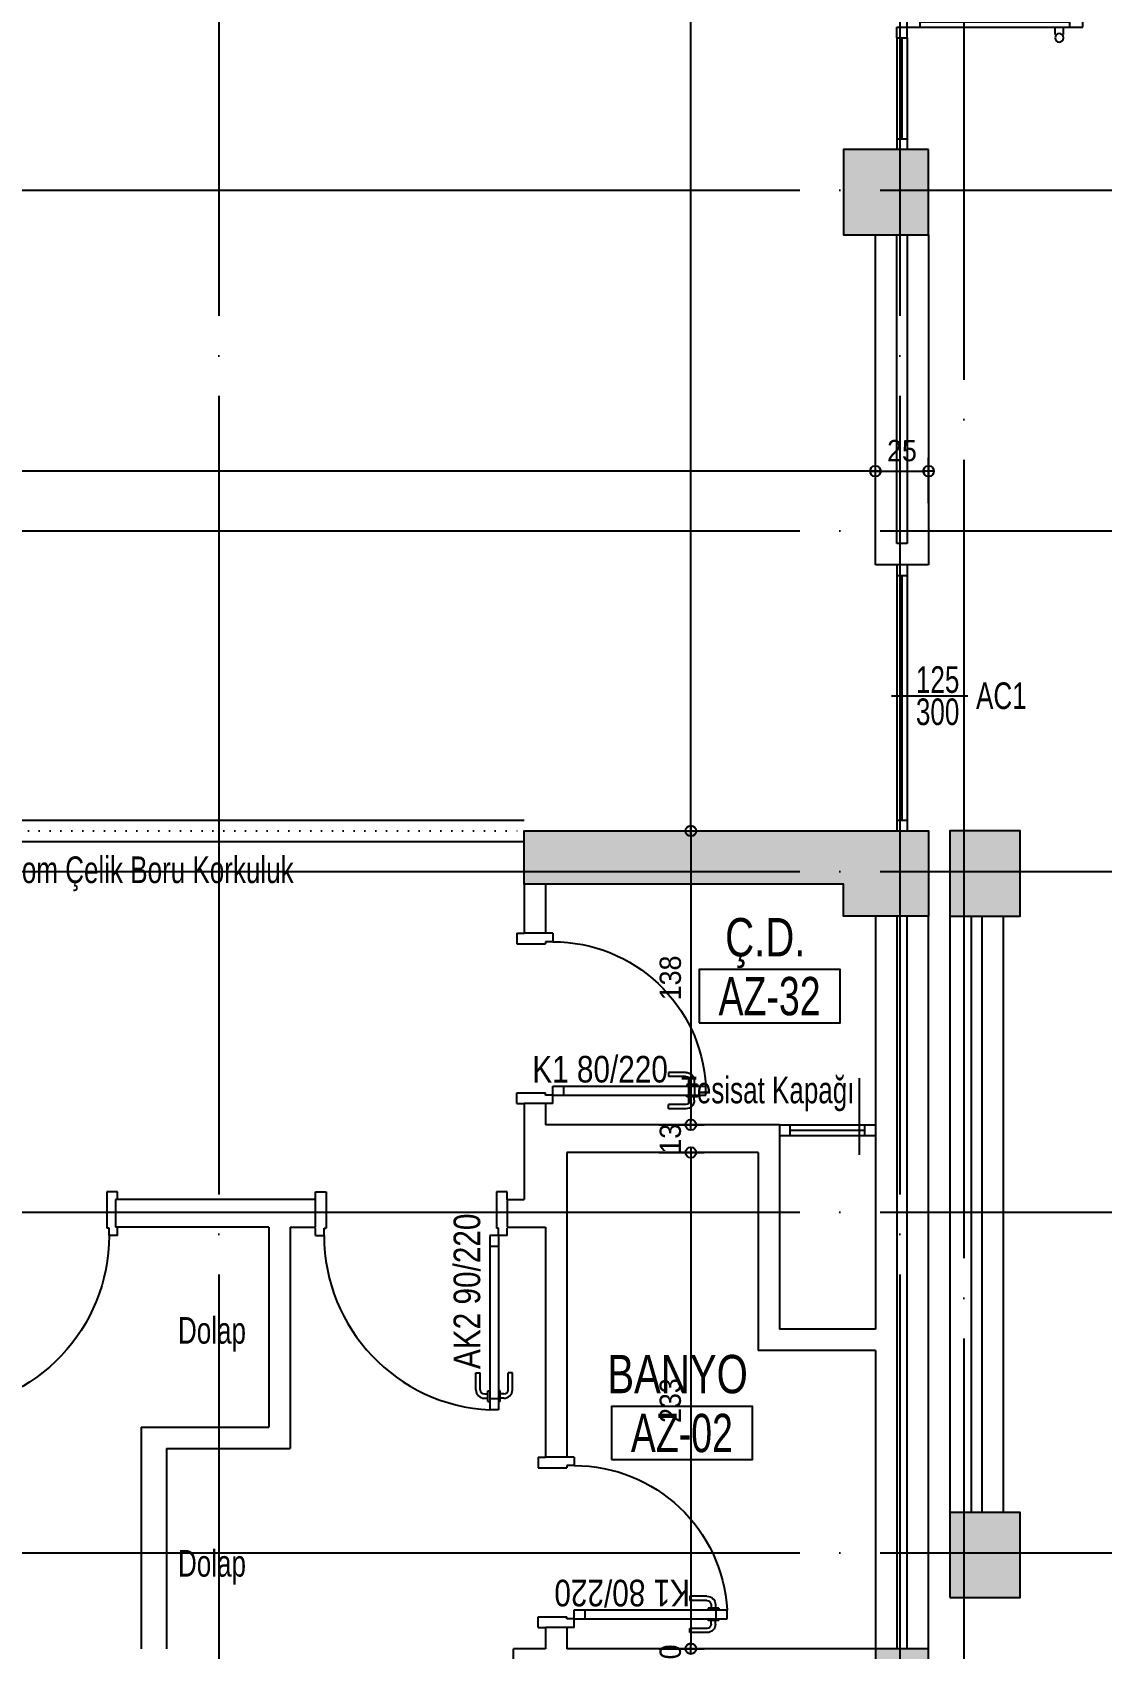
# Model space of a CAD drawing. Extents: x 460786 to 545292, y 30998 to 41694.
# Drawn here: x 467702 to 468204, y 38683 to 39442 of the extents above; entities that cross this region are included whole.
import ezdxf
from ezdxf.enums import TextEntityAlignment as Align

# ---------------------------------------------------------------- set-up
doc = ezdxf.new("R2010")
doc.units = 0
doc.header["$LTSCALE"] = 50
doc.header["$MEASUREMENT"] = 0
doc.header["$PDMODE"] = 35
doc.linetypes.add('DASHDOT', pattern=[5.5, 5, -0.25, 0, -0.25])
doc.linetypes.add('DASHED', pattern=[0.1, 0, -0.1])
doc.layers.get('0').update_dxf_attribs({"linetype": 'CONTINUOUS'})
doc.layers.get('Defpoints').update_dxf_attribs({"linetype": 'CONTINUOUS'})
for name, color, linetype in [('A-Aks Dikey', 12, 'DASHDOT'), ('A-Aks Yatay', 12, 'DASHDOT'), ('A-Betonarme', 6, 'CONTINUOUS'), ('A-Cam', 160, 'CONTINUOUS'), ('A-Dash', 9, 'DASHED'), ('A-Duvar', 7, 'CONTINUOUS'), ('A-Gör 2', 40, 'CONTINUOUS'), ('A-Kapı', 2, 'CONTINUOUS'), ('A-mahal adi', 1, 'CONTINUOUS'), ('A-mahal no', 4, 'CONTINUOUS'), ('A-Olcu  IC Yatay', 8, 'CONTINUOUS'), ('A-Olcu Ic Dikey', 8, 'CONTINUOUS'), ('A-Poz-Kapı', 4, 'CONTINUOUS'), ('A-Poz-Pen', 4, 'CONTINUOUS'), ('A-Tarama 1', 9, 'CONTINUOUS'), ('A-Yazı 2', 205, 'CONTINUOUS')]:
    doc.layers.add(name, color=color, linetype=linetype)
doc.styles.add('blkan', font='arial.ttf', dxfattribs={"width": 0.9, "height": 12.5})
doc.styles.get("Standard").update_dxf_attribs({"font": 'arial.ttf', "width": 0.9})
doc.dimstyles.new('EXIT', dxfattribs={"dimscale": 50, "dimtxt": 0.23, "dimasz": 0.03, "dimexe": 0.125, "dimexo": 0.5, "dimgap": 0.09, "dimtad": 1, "dimzin": 1, "dimdsep": 46, "dimtxsty": 'Standard', "dimblk": 'TICK', "dimcen": 0.2, "dimadec": 0, "dimazin": 0, "dimtfac": 1, "dimtix": 1, "dimtofl": 0, "dimtmove": 2, "dimatfit": 3, "dimldrblk": 'TICK', "dimfxl": 1, "dimtolj": 1, "dimtzin": 1, "dimarcsym": 0})

# ---------------------------------------------------------------- blocks, each defined once
blk = doc.blocks.new('kapı CK 180p')
at = {"ltscale": 20}
for p, q in [((10, 82.4), (15, 82.4)), ((10, 0), (10, 82.4)), ((10, 76.4), (15, 76.4)), ((12.5, 6), (12.5, 76.4)), ((15, 0), (15, 82.4)), ((175, 82.4), (170, 82.4)), ((170, 0), (170, 82.4)), ((175, 76.4), (170, 76.4)), ((172.5, 6), (172.5, 76.4)), ((175, 0), (175, 82.4)), ((5, 0), (10, 0)), ((5, -5), (5, 0)), ((10, 6), (15, 6)), ((10, 0), (15, 0)), ((10, -5), (10, 0)), ((175, 6), (170, 6)), ((175, 0), (170, 0)), ((5, -5), (10, -5)), ((175, -5), (175, 0)), ((180, 0), (175, 0)), ((180, -5), (175, -5)), ((180, -5), (180, 0))]:
    blk.add_line(p, q, dxfattribs=at)
for p, q in [((6.55, 73.4), (9.4, 73.4)), ((6.55, 69.4), (9.4, 69.4)), ((18.45, 73.4), (15.6, 73.4)), ((18.45, 69.4), (15.6, 69.4)), ((166.55, 73.4), (169.4, 73.4)), ((166.55, 69.4), (169.4, 69.4)), ((178.45, 73.4), (175.6, 73.4)), ((178.45, 69.4), (175.6, 69.4)), ((5, 0), (2.5, 0)), ((5, -5), (2.5, -5)), ((180, 0), (182.5, 0)), ((180, -5), (182.5, -5))]:
    blk.add_line(p, q)
for centre in [(5, 71.4), (20, 71.4), (165, 71.4), (180, 71.4)]:
    blk.add_circle(centre, 2)
for centre, start, end in [((14.33, 4.12), 356.98619, 89.506), ((170.67, 4.12), 90.494, 183.01381)]:
    blk.add_arc(centre, 78.28, start, end)
at = {"layer": 'A-Poz-Kapı', "width": 0.8}
blk.add_attdef('POZNO', (33.25, -3.69), '', height=12.5, rotation=90, dxfattribs=at)
blk = doc.blocks.new('kapı L 90p 13.5')
at = {"ltscale": 20}
for p, q in [((3.2, 76.39), (4, 76.39)), ((3.2, 76.39), (3.2, 71.39)), ((4, 80.39), (8.2, 80.39)), ((4, -1.5), (4, 80.39)), ((8.2, -1.5), (8.2, 80.39)), ((9, 76.39), (8.2, 76.39)), ((9, 76.39), (9, 71.39)), ((-2.45, 70.89), (-2.45, 62.89)), ((-0.45, 70.89), (-0.45, 62.89)), ((1.55, 74.89), (3.2, 74.89)), ((1.55, 72.89), (3.2, 72.89)), ((3.2, 71.39), (4, 71.39)), ((3.2, 71.39), (4, 71.39)), ((4, 75.19), (8.2, 75.19)), ((9, 71.39), (8.2, 71.39)), ((10.65, 74.89), (9, 74.89)), ((10.65, 72.89), (9, 72.89)), ((12.65, 70.89), (12.65, 62.89)), ((14.65, 70.89), (14.65, 62.89)), ((-2.45, 62.89), (-0.45, 62.89)), ((14.65, 62.89), (12.65, 62.89)), ((4, 3.71), (8.2, 3.71)), ((0, -1.5), (4, -1.5)), ((0, -1.5), (0, -5)), ((4, -1.5), (8.2, -1.5)), ((4, -1.5), (4, -5)), ((4, -5), (5, -5)), ((5, -22), (5, -5)), ((85, -22), (85, -5)), ((86, -5), (85, -5)), ((90, -1.5), (86, -1.5)), ((86, -1.5), (86, -5)), ((90, -1.5), (90, -5))]:
    blk.add_line(p, q, dxfattribs=at)
for p, q in [((0, -18.5), (0, -22)), ((0, -22), (5, -22)), ((90, -22), (85, -22)), ((90, -18.5), (90, -22))]:
    blk.add_line(p, q)
blk.add_arc((4, -1.5), 82, 0, 87.06405)
for centre, radius, start, end in [((1.55, 70.89), 4, 90, 180), ((1.55, 70.89), 2, 90, 180), ((10.65, 70.89), 4, 0, 90), ((10.65, 70.89), 2, 0, 90)]:
    blk.add_arc(centre, radius, start, end, dxfattribs=at)
at = {"layer": 'A-Poz-Kapı', "width": 0.8}
blk.add_attdef('POZNO', (25, -18.46), '', height=12.5, rotation=90, dxfattribs=at)
blk = doc.blocks.new('kapı L 80p 10')
at = {"ltscale": 20}
for p, q in [((1.55, 69.88), (3.2, 69.88)), ((3.2, 71.38), (4, 71.38)), ((3.2, 71.38), (3.2, 66.38)), ((4, 75.38), (8.2, 75.38)), ((4, 3.5), (4, 75.38)), ((4, 70.17), (8.2, 70.17)), ((8.2, 3.5), (8.2, 75.38)), ((9, 71.38), (8.2, 71.38)), ((9, 71.38), (9, 66.38)), ((10.65, 69.88), (9, 69.88)), ((-2.45, 65.88), (-2.45, 57.88)), ((-0.45, 65.88), (-0.45, 57.88)), ((1.55, 67.88), (3.2, 67.88)), ((3.2, 66.38), (4, 66.38)), ((3.2, 66.38), (4, 66.38)), ((9, 66.38), (8.2, 66.38)), ((10.65, 67.88), (9, 67.88)), ((12.65, 65.88), (12.65, 57.88)), ((14.65, 65.88), (14.65, 57.88)), ((-2.45, 57.88), (-0.45, 57.88)), ((14.65, 57.88), (12.65, 57.88)), ((4, 8.71), (8.2, 8.71)), ((0, 3.5), (4, 3.5)), ((0, 3.5), (0, 0)), ((4, 3.5), (8.2, 3.5)), ((4, 3.5), (4, 0)), ((80, 3.5), (76, 3.5)), ((76, 3.5), (76, 0)), ((80, 3.5), (80, 0)), ((4, 0), (5, 0)), ((5, -13.5), (5, 0)), ((75, -13.5), (75, 0)), ((76, 0), (75, 0)), ((0, -13.5), (0, -10)), ((0, -13.5), (5, -13.5)), ((80, -13.5), (75, -13.5)), ((80, -13.5), (80, -10))]:
    blk.add_line(p, q, dxfattribs=at)
for centre, radius, start, end in [((1.55, 65.88), 4, 90, 180), ((10.65, 65.88), 4, 0, 90), ((1.55, 65.88), 2, 90, 180), ((10.65, 65.88), 2, 0, 90)]:
    blk.add_arc(centre, radius, start, end, dxfattribs=at)
blk.add_arc((4, 3.5), 72, 360, 86.65585)
at = {"layer": 'A-Poz-Kapı', "width": 0.8}
blk.add_attdef('POZNO', (30.17, -9.96), '', height=12.5, rotation=90, dxfattribs=at)
blk = doc.blocks.new('poz-pk1')
blk.add_line((24.33, 28.66), (24.33, -5.74))
at = {"width": 0.7}
for p in [(17.04, 9.96), (31.55, 9.96)]:
    blk.add_attdef('YAZı', text='', height=12, rotation=90, dxfattribs=at).set_placement(p, align=Align.MIDDLE_CENTER)
blk.add_attdef('POZ', text='', height=12, dxfattribs=at).set_placement((24.33, -14.42), align=Align.MIDDLE_CENTER)
blk = doc.blocks.new('mahal adı')
at = {"layer": 'A-mahal no'}
blk.add_lwpolyline([(-75.6, -73.4), (89.9, -73.4), (89.9, -10.9), (-75.6, -10.9)], close=True, dxfattribs=at)
at = {"layer": 'A-mahal adi', "width": 0.75}
for p in [(2.1, 88.8), (2.1, 27)]:
    blk.add_attdef('MAHALADI', text='', height=45, dxfattribs=at).set_placement(p, align=Align.MIDDLE_CENTER)
at = {"layer": 'A-mahal no', "width": 0.7}
blk.add_attdef('MAHALNO', text='', height=45, dxfattribs=at).set_placement((7.1, -42.1), align=Align.MIDDLE_CENTER)
blk = doc.blocks.new('TICK', base_point=(53.7, 38.06))
blk.add_line((55.37, 38.06), (52.04, 38.06))
blk.add_circle((53.7, 38.06), 1.67)
blk = doc.blocks.new('*D704')
at = {"layer": 'A-Olcu Ic Dikey', "color": 0, "lineweight": -2, "transparency": 16777216}
for p, q in [((467996.49265, 38682.50245), (468017.74265, 38682.50245)), ((468011.49265, 38684.00245), (468011.49265, 38685.50245)), ((467996.49265, 38672.50245), (468017.74265, 38672.50245)), ((468011.49265, 38671.00245), (468011.49265, 38669.50245))]:
    blk.add_line(p, q, dxfattribs=at)
at = {"layer": 'Defpoints', "color": 0, "transparency": 16777216}
for p in [(467971.49265, 38682.50245), (468011.49265, 38682.50245), (467971.49265, 38672.50245)]:
    blk.add_point(p, dxfattribs=at)
at = {"layer": 'A-Olcu Ic Dikey', "color": 0, "lineweight": -2, "transparency": 16777216, "xscale": 1.5, "yscale": 1.5, "zscale": 1.5}
for p, rotation in [((468011.49265, 38682.50245), 270), ((468011.49265, 38672.50245), 90)]:
    blk.add_blockref('TICK', p, dxfattribs=dict(at, rotation=rotation))
at = {"layer": 'A-Olcu Ic Dikey', "color": 0, "transparency": 16777216, "insert": (468001.88692, 38677.50245), "char_height": 10, "attachment_point": 5, "rotation": 90}
blk.add_mtext('\\A1;10', dxfattribs=at)
blk = doc.blocks.new('*D705')
at = {"layer": 'A-Olcu Ic Dikey', "color": 0, "lineweight": -2, "transparency": 16777216}
for p, q in [((467996.49, 38915.5), (468017.74, 38915.5)), ((468011.49, 38914), (468011.49, 38684)), ((467996.49, 38682.5), (468017.74, 38682.5))]:
    blk.add_line(p, q, dxfattribs=at)
at = {"layer": 'Defpoints', "color": 0, "transparency": 16777216}
for p in [(467971.49, 38915.5), (467971.49, 38682.5), (468011.49, 38682.5)]:
    blk.add_point(p, dxfattribs=at)
at = {"layer": 'A-Olcu Ic Dikey', "color": 0, "lineweight": -2, "transparency": 16777216, "xscale": 1.5, "yscale": 1.5, "zscale": 1.5}
for p, rotation in [((468011.49, 38915.5), 90), ((468011.49, 38682.5), 270)]:
    blk.add_blockref('TICK', p, dxfattribs=dict(at, rotation=rotation))
at = {"layer": 'A-Olcu Ic Dikey', "color": 0, "transparency": 16777216, "insert": (468001.88, 38799), "char_height": 10, "attachment_point": 5, "rotation": 90}
blk.add_mtext('\\A1;233', dxfattribs=at)
blk = doc.blocks.new('*D706')
at = {"layer": 'A-Olcu Ic Dikey', "color": 0, "lineweight": -2, "transparency": 16777216}
for p, q in [((467996.49, 38928.5), (468017.74, 38928.5)), ((468011.49, 38930), (468011.49, 38931.5)), ((467996.49, 38915.5), (468017.74, 38915.5)), ((468011.49, 38914), (468011.49, 38912.5))]:
    blk.add_line(p, q, dxfattribs=at)
at = {"layer": 'Defpoints', "color": 0, "transparency": 16777216}
for p in [(467971.49, 38928.5), (468011.49, 38928.5), (467971.49, 38915.5)]:
    blk.add_point(p, dxfattribs=at)
at = {"layer": 'A-Olcu Ic Dikey', "color": 0, "lineweight": -2, "transparency": 16777216, "xscale": 1.5, "yscale": 1.5, "zscale": 1.5}
for p, rotation in [((468011.49, 38928.5), 270), ((468011.49, 38915.5), 90)]:
    blk.add_blockref('TICK', p, dxfattribs=dict(at, rotation=rotation))
at = {"layer": 'A-Olcu Ic Dikey', "color": 0, "transparency": 16777216, "insert": (468001.88, 38922), "char_height": 10, "attachment_point": 5, "rotation": 90}
blk.add_mtext('\\A1;13', dxfattribs=at)
blk = doc.blocks.new('*D707')
at = {"layer": 'A-Olcu Ic Dikey', "color": 0, "lineweight": -2, "transparency": 16777216}
for p, q in [((467996.49, 39066.5), (468017.74, 39066.5)), ((468011.49, 39065), (468011.49, 38930)), ((467996.49, 38928.5), (468017.74, 38928.5))]:
    blk.add_line(p, q, dxfattribs=at)
at = {"layer": 'Defpoints', "color": 0, "transparency": 16777216}
for p in [(467971.49, 39066.5), (467971.49, 38928.5), (468011.49, 38928.5)]:
    blk.add_point(p, dxfattribs=at)
at = {"layer": 'A-Olcu Ic Dikey', "color": 0, "lineweight": -2, "transparency": 16777216, "xscale": 1.5, "yscale": 1.5, "zscale": 1.5}
for p, rotation in [((468011.49, 39066.5), 90), ((468011.49, 38928.5), 270)]:
    blk.add_blockref('TICK', p, dxfattribs=dict(at, rotation=rotation))
at = {"layer": 'A-Olcu Ic Dikey', "color": 0, "transparency": 16777216, "insert": (468001.88, 38997.5), "char_height": 10, "attachment_point": 5, "rotation": 90}
blk.add_mtext('\\A1;138', dxfattribs=at)
blk = doc.blocks.new('*D708')
at = {"layer": 'A-Olcu Ic Dikey', "color": 0, "lineweight": -2, "transparency": 16777216}
for p, q in [((467996.49265, 39986.50245), (468017.74265, 39986.50245)), ((468011.49265, 39068.00245), (468011.49265, 39985.00245)), ((467996.49265, 39066.50245), (468017.74265, 39066.50245))]:
    blk.add_line(p, q, dxfattribs=at)
at = {"layer": 'Defpoints', "color": 0, "transparency": 16777216}
for p in [(467971.49265, 39986.50245), (468011.49265, 39986.50245), (467971.49265, 39066.50245)]:
    blk.add_point(p, dxfattribs=at)
at = {"layer": 'A-Olcu Ic Dikey', "color": 0, "lineweight": -2, "transparency": 16777216, "xscale": 1.5, "yscale": 1.5, "zscale": 1.5}
for p, rotation in [((468011.49265, 39986.50245), 90), ((468011.49265, 39066.50245), 270)]:
    blk.add_blockref('TICK', p, dxfattribs=dict(at, rotation=rotation))
at = {"layer": 'A-Olcu Ic Dikey', "color": 0, "transparency": 16777216, "insert": (468001.88692, 39526.50245), "char_height": 10, "attachment_point": 5, "rotation": 90}
blk.add_mtext('\\A1;920', dxfattribs=at)
blk = doc.blocks.new('*D724')
at = {"layer": 'A-Olcu  IC Yatay', "color": 0, "lineweight": -2, "transparency": 16777216}
for p, q in [((467163.17, 39220.45), (467163.17, 39241.7)), ((468096.67, 39235.45), (467164.67, 39235.45)), ((468098.17, 39220.45), (468098.17, 39241.7))]:
    blk.add_line(p, q, dxfattribs=at)
at = {"layer": 'Defpoints', "color": 0, "transparency": 16777216}
for p in [(467163.17, 39235.45), (467163.17, 39195.45), (468098.17, 39195.45)]:
    blk.add_point(p, dxfattribs=at)
at = {"layer": 'A-Olcu  IC Yatay', "color": 0, "lineweight": -2, "transparency": 16777216, "xscale": 1.5, "yscale": 1.5, "zscale": 1.5}
for p, rotation in [((467163.17, 39235.45), 180.0000000000335), ((468098.17, 39235.45), 3.341327214911871e-11)]:
    blk.add_blockref('TICK', p, dxfattribs=dict(at, rotation=rotation))
at = {"layer": 'A-Olcu  IC Yatay', "color": 0, "transparency": 16777216, "insert": (467630.67, 39245.06), "char_height": 10, "attachment_point": 5}
blk.add_mtext('\\A1;935', dxfattribs=at)
blk = doc.blocks.new('*D725')
at = {"layer": 'A-Olcu  IC Yatay', "color": 0, "lineweight": -2, "transparency": 16777216}
for p, q in [((468098.1686, 39220.4521), (468098.1686, 39241.7021)), ((468099.6686, 39235.4521), (468121.6686, 39235.4521)), ((468123.1686, 39220.4521), (468123.1686, 39241.7021))]:
    blk.add_line(p, q, dxfattribs=at)
at = {"layer": 'Defpoints', "color": 0, "transparency": 16777216}
for p in [(468123.1686, 39235.4521), (468098.1686, 39195.4521), (468123.1686, 39195.4521)]:
    blk.add_point(p, dxfattribs=at)
at = {"layer": 'A-Olcu  IC Yatay', "color": 0, "lineweight": -2, "transparency": 16777216, "xscale": 1.5, "yscale": 1.5, "zscale": 1.5, "rotation": 180}
blk.add_blockref('TICK', (468098.1686, 39235.4521), dxfattribs=at)
at = {"layer": 'A-Olcu  IC Yatay', "color": 0, "lineweight": -2, "transparency": 16777216, "xscale": 1.5, "yscale": 1.5, "zscale": 1.5}
blk.add_blockref('TICK', (468123.1686, 39235.4521), dxfattribs=at)
at = {"layer": 'A-Olcu  IC Yatay', "color": 0, "transparency": 16777216, "insert": (468110.6686, 39245.05783), "char_height": 10, "attachment_point": 5}
blk.add_mtext('\\A1;25', dxfattribs=at)

msp = doc.modelspace()

# ---------------------------------------------------------------- hatches: boundary and pattern name
at = {"layer": 'A-Tarama 1'}
h = msp.add_hatch(dxfattribs=at)
h.set_pattern_fill('ANSI33', color=256, scale=30, angle=180, style=0)
h.set_pattern_definition([(225, (696.577, 0), (5.30330086, -5.30330086), []), (225, (691.274, 6e-16), (5.30330086, -5.30330086), [3.75, -1.875])])
h.paths.add_polyline_path([(465995.17, 40179.5), (465920.17, 40179.5), (465920.17, 40154.5), (465995.17, 40154.5)])
h.paths.add_polyline_path([(465945.17, 40474.5), (466070.17, 40474.5), (466070.17, 40499.5), (465920.17, 40499.5), (465920.17, 40392.5), (465945.17, 40392.5)])
h.paths.add_polyline_path([(466430.17, 40499.5), (466333.17, 40499.5), (466333.17, 40474.5), (466430.17, 40474.5)])
h.paths.add_polyline_path([(466685.17, 40499.5), (466660.17, 40499.5), (466660.17, 40371.5), (466685.17, 40371.5)])
h.paths.add_polyline_path([(466430.17, 39860), (466333.17, 39860), (466333.17, 39835), (466430.17, 39835)])
h.paths.add_polyline_path([(466070.17, 39860), (465970.17, 39860), (465970.17, 39835), (466070.17, 39835)])
h.paths.add_polyline_path([(466070.17, 39220), (465970.17, 39220), (465970.17, 39195), (466070.17, 39195)])
h.paths.add_polyline_path([(466430.17, 39220), (466333.17, 39220), (466333.17, 39195), (466430.17, 39195)])
h.paths.add_polyline_path([(465995.17, 38899.5), (465920.17, 38899.5), (465920.17, 38874.5), (465945.17, 38874.5), (465995.17, 38874.5)])
h.paths.add_polyline_path([(466070.17, 38579.5), (465945.17, 38579.5), (465945.17, 38654.5), (465920.17, 38654.5), (465920.17, 38554.5), (466070.17, 38554.5)])
h.paths.add_polyline_path([(466523.17, 38579.5), (466333.17, 38579.5), (466333.17, 38554.5), (466523.17, 38554.5)])
h.paths.add_polyline_path([(466843.17, 38099.5), (466498.17, 38099.5), (466498.17, 38074.5), (466843.17, 38074.5)])
h.paths.add_polyline_path([(466523.17, 38322.5), (466498.17, 38322.5), (466498.17, 38222.5), (466523.17, 38222.5)])
h.paths.add_polyline_path([(466925.17, 38247.5), (466843.17, 38247.5), (466843.17, 38322.5), (466818.17, 38322.5), (466818.17, 38222.5), (466925.17, 38222.5)])
h.paths.add_polyline_path([(466843.17, 38682.5), (466818.17, 38682.5), (466818.17, 38554.5), (466843.17, 38554.5)])
h.paths.add_polyline_path([(467170.17, 38114.5), (467130.17, 38114.5), (467130.17, 38074.5), (467170.17, 38074.5)])
h.paths.add_polyline_path([(467490.17, 38114.5), (467450.17, 38114.5), (467450.17, 38074.5), (467490.17, 38074.5)])
h.paths.add_polyline_path([(467482.17, 38322.5), (467457.17, 38322.5), (467457.17, 38222.5), (467482.17, 38222.5)])
h.paths.add_polyline_path([(467482.17, 38682.5), (467457.17, 38682.5), (467457.17, 38554.5), (467482.17, 38554.5)])
h.paths.add_polyline_path([(468123.17, 38682.5), (468098.17, 38682.5), (468098.17, 38554.5), (468123.17, 38554.5)])
h.paths.add_polyline_path([(468123.17, 38322.5), (468098.17, 38322.5), (468098.17, 38222.5), (468123.17, 38222.5)])
h.paths.add_polyline_path([(468123.17, 38114.5), (468090.17, 38114.5), (468090.17, 38074.5), (468123.17, 38074.5)])
h.paths.add_polyline_path([(467810.17, 38114.5), (467770.17, 38114.5), (467770.17, 38074.5), (467810.17, 38074.5)])
h.paths.add_polyline_path([(468166.17, 38746.5), (468133.17, 38746.5), (468133.17, 38706.5), (468166.17, 38706.5)])
h.paths.add_polyline_path([(468166.17, 39066.5), (468133.17, 39066.5), (468133.17, 39026.5), (468166.17, 39026.5)])
h.paths.add_polyline_path([(468123.17, 39066.5), (468098.17, 39066.5), (467933.17, 39066.5), (467933.17, 39041.5), (468083.17, 39041.5), (468083.17, 39026.5), (468123.17, 39026.5)])
h.paths.add_polyline_path([(467163.17, 39066.5), (466818.17, 39066.5), (466818.17, 39041.5), (467163.17, 39041.5)])
h.paths.add_polyline_path([(467491.17, 39081.5), (467451.17, 39081.5), (467451.17, 39041.5), (467491.17, 39041.5)])
h.paths.add_polyline_path([(467491.17, 39406.5), (467451.17, 39406.5), (467451.17, 39366.5), (467491.17, 39366.5)])
h.paths.add_polyline_path([(467178.17, 39406.5), (467138.17, 39406.5), (467138.17, 39366.5), (467178.17, 39366.5)])
h.paths.add_polyline_path([(466843.17, 39406.5), (466803.17, 39406.5), (466803.17, 39366.5), (466843.17, 39366.5)])
h.paths.add_polyline_path([(466843.17, 39686.5), (466803.17, 39686.5), (466803.17, 39646.5), (466843.17, 39646.5)])
h.paths.add_polyline_path([(466843.17, 39862.5), (466843.17, 40011.5), (466818.17, 40011.5), (466818.17, 39832.5), (466843.17, 39832.5)])
h.paths.add_polyline_path([(467163.17, 40011.5), (467138.17, 40011.5), (467138.17, 39832.5), (467163.17, 39832.5)])
h.paths.add_polyline_path([(467178.17, 39686.5), (467138.17, 39686.5), (467138.17, 39646.5), (467178.17, 39646.5)])
h.paths.add_polyline_path([(467491.17, 39686.5), (467451.17, 39686.5), (467451.17, 39646.5), (467491.17, 39646.5)])
h.paths.add_polyline_path([(467491.17, 40011.5), (467451.17, 40011.5), (467451.17, 39971.5), (467491.17, 39971.5)])
h.paths.add_polyline_path([(468123.17, 40026.5), (468083.17, 40026.5), (468083.17, 40011.5), (467933.17, 40011.5), (467933.17, 39986.5), (468123.17, 39986.5)])
h.paths.add_polyline_path([(468123.17, 39706.5), (468083.17, 39706.5), (468083.17, 39666.5), (468123.17, 39666.5)])
h.paths.add_polyline_path([(468166.17, 39706.5), (468133.17, 39706.5), (468133.17, 39666.5), (468166.17, 39666.5)])
h.paths.add_polyline_path([(468166.17, 40026.5), (468133.17, 40026.5), (468133.17, 39986.5), (468166.17, 39986.5)])
h.paths.add_polyline_path([(468123.17, 39386.5), (468083.17, 39386.5), (468083.17, 39346.5), (468123.17, 39346.5)])
h.paths.add_polyline_path([(468123.17, 40507.5), (468098.17, 40507.5), (468098.17, 40371.5), (468123.17, 40371.5)])
h.paths.add_polyline_path([(468123.17, 40831.5), (468015.17, 40831.5), (468015.17, 40806.5), (468098.17, 40806.5), (468098.17, 40727.5), (468123.17, 40727.5)])
h.paths.add_polyline_path([(468123.17, 40978.5), (468091.17, 40978.5), (468091.17, 40938.5), (468123.17, 40938.5)])
h.paths.add_polyline_path([(468165.17, 40978.5), (468133.17, 40978.5), (468133.17, 40938.5), (468165.17, 40938.5)])
h.paths.add_polyline_path([(467811.17, 40978.5), (467771.17, 40978.5), (467771.17, 40938.5), (467811.17, 40938.5)])
h.paths.add_polyline_path([(467491.17, 40978.5), (467451.17, 40978.5), (467451.17, 40938.5), (467491.17, 40938.5)])
h.paths.add_polyline_path([(467483.17, 40831.5), (467458.17, 40831.5), (467458.17, 40727.5), (467483.17, 40727.5)])
h.paths.add_polyline_path([(467483.17, 40495.5), (467458.17, 40495.5), (467458.17, 40384.5), (467458.17, 40371.5), (467483.17, 40371.5)])
h.paths.add_polyline_path([(466843.17, 40507.5), (466818.17, 40507.5), (466818.17, 40371.5), (466843.17, 40371.5)])
h.paths.add_polyline_path([(466926.17, 40831.5), (466818.17, 40831.5), (466818.17, 40727.5), (466843.17, 40727.5), (466843.17, 40806.5), (466926.17, 40806.5)])
h.paths.add_polyline_path([(466851.17, 40978.5), (466818.17, 40978.5), (466818.17, 40938.5), (466851.17, 40938.5)])
h.paths.add_polyline_path([(467171.17, 40978.5), (467131.17, 40978.5), (467131.17, 40938.5), (467171.17, 40938.5)])

# ---------------------------------------------------------------- linework, layer by layer
at = {"layer": 'A-Aks Dikey', "ltscale": 1.5}
for p, q in [((467789.67, 41333.83), (467789.67, 37667.36)), ((468109.67, 41333.83), (468109.67, 37667.36)), ((468139.67, 41303.83), (468139.67, 37697.36))]:
    msp.add_line(p, q, dxfattribs=at)
at = {"layer": 'A-Aks Yatay', "ltscale": 1.5}
for p, q in [((465624.75, 39367.5), (468533.89, 39367.5)), ((465624.75, 39207.5), (468533.89, 39207.5)), ((465624.75, 39047.5), (468533.89, 39047.5)), ((465624.75, 38887.5), (468533.89, 38887.5)), ((465624.75, 38727.5), (468533.89, 38727.5))]:
    msp.add_line(p, q, dxfattribs=at)
at = {"layer": 'A-Betonarme'}
msp.add_line((467933.17, 39066.5), (468098.17, 39066.5), dxfattribs=at)
for points in [[(468123.17, 39386.5), (468083.17, 39386.5), (468083.17, 39346.5), (468123.17, 39346.5)], [(468133.17, 39026.5), (468166.17, 39026.5), (468166.17, 39066.5), (468133.17, 39066.5)], [(468133.17, 38706.5), (468166.17, 38706.5), (468166.17, 38746.5), (468133.17, 38746.5)], [(468123.17, 38682.5), (468098.17, 38682.5), (468098.17, 38554.5), (468123.17, 38554.5)]]:
    msp.add_lwpolyline(points, close=True, dxfattribs=at)
for points in [[(468098.17, 39066.5), (468123.17, 39066.5), (468123.17, 39026.5), (468083.17, 39026.5), (468083.17, 39041.5), (467933.17, 39041.5), (467933.17, 39066.5), (468098.17, 39066.5)], [(468098.17, 39026.5), (468083.17, 39026.5), (468083.17, 39041.5)]]:
    msp.add_lwpolyline(points, dxfattribs=at)
at = {"layer": 'A-Cam'}
for p, q in [((468108.17, 39439), (468108.17, 39386.5)), ((468110.67, 39439), (468110.67, 39391.5)), ((468113.17, 39439), (468113.17, 39386.5)), ((468108.17, 39391.5), (468113.17, 39391.5)), ((468108.17, 39191.5), (468108.17, 39066.5)), ((468113.17, 39191.5), (468113.17, 39066.5)), ((468108.17, 39186.5), (468113.17, 39186.5)), ((468110.67, 39186.5), (468110.67, 39071.5)), ((468108.17, 39071.5), (468113.17, 39071.5)), ((468053.17, 38928.5), (468098.17, 38928.5)), ((468058.17, 38923.5), (468058.17, 38928.5)), ((468058.17, 38926), (468093.17, 38926)), ((468093.17, 38923.5), (468093.17, 38928.5)), ((468053.17, 38923.5), (468098.17, 38923.5))]:
    msp.add_line(p, q, dxfattribs=at)
at = {"layer": 'A-Dash'}
msp.add_line((467491.17, 39066.5), (467933.17, 39066.5), dxfattribs=at)
at = {"layer": 'A-Duvar'}
for p, q in [((468098.17, 39191.5), (468098.17, 39346.5)), ((468108.17, 39201.5), (468108.17, 39346.5)), ((468113.17, 39346.5), (468113.17, 39201.5)), ((468123.17, 39346.5), (468123.17, 39191.5)), ((468113.17, 39201.5), (468108.17, 39201.5)), ((468123.17, 39191.5), (468098.17, 39191.5)), ((467933.17, 39041.5), (467933.17, 39018.5)), ((467943.17, 39041.5), (467943.17, 39018.5)), ((468098.17, 39026.5), (468098.17, 38928.5)), ((468108.17, 39026.5), (468108.17, 38682.5)), ((468113.17, 38682.5), (468113.17, 39026.5)), ((468123.17, 38682.5), (468123.17, 39026.5)), ((468133.17, 39026.5), (468133.17, 38746.5)), ((468143.17, 39026.5), (468143.17, 38746.5)), ((468148.17, 39026.5), (468148.17, 38746.5)), ((468158.17, 39026.5), (468158.17, 38746.5)), ((467943.17, 39018.5), (467933.17, 39018.5)), ((467943.17, 38938.5), (467933.17, 38938.5)), ((467933.17, 38938.5), (467933.17, 38893.5)), ((467943.17, 38938.5), (467943.17, 38928.5)), ((468053.17, 38928.5), (467943.17, 38928.5)), ((468053.17, 38928.5), (468053.17, 38832.5)), ((468098.17, 38928.5), (468098.17, 38832.5)), ((467953.17, 38915.5), (467953.17, 38772.5)), ((468043.17, 38915.5), (467953.17, 38915.5)), ((468043.17, 38915.5), (468043.17, 38822.5)), ((467835.17, 38893.5), (467741.17, 38893.5)), ((467741.17, 38893.5), (467741.17, 38880.5)), ((467835.17, 38880.5), (467835.17, 38893.5)), ((467925.17, 38893.5), (467933.17, 38893.5)), ((467925.17, 38893.5), (467925.17, 38880.5)), ((467813.17, 38880.5), (467741.17, 38880.5)), ((467813.17, 38880.5), (467813.17, 38786.5)), ((467823.17, 38880.5), (467823.17, 38776.5)), ((467823.17, 38880.5), (467835.17, 38880.5)), ((467925.17, 38880.5), (467943.17, 38880.5)), ((467943.17, 38880.5), (467943.17, 38772.5)), ((468098.17, 38832.5), (468053.17, 38832.5)), ((468098.17, 38822.5), (468043.17, 38822.5)), ((468098.17, 38822.5), (468098.17, 38682.5)), ((467753.17, 38786.5), (467753.17, 38682.5)), ((467753.17, 38786.5), (467813.17, 38786.5)), ((467765.17, 38776.5), (467765.17, 38682.5)), ((467765.17, 38776.5), (467823.17, 38776.5)), ((467953.17, 38772.5), (467943.17, 38772.5)), ((467953.17, 38692.5), (467943.17, 38692.5)), ((467943.17, 38692.5), (467943.17, 38682.5)), ((467953.17, 38692.5), (467953.17, 38682.5)), ((467928.17, 38657.5), (467928.17, 38682.5)), ((467943.17, 38682.5), (467928.17, 38682.5)), ((468098.17, 38682.5), (467953.17, 38682.5))]:
    msp.add_line(p, q, dxfattribs=at)
at = {"layer": 'A-Gör 2'}
for p, q in [((467491.17, 39071.5), (467933.17, 39071.5)), ((467491.17, 39061.5), (467933.17, 39061.5))]:
    msp.add_line(p, q, dxfattribs=at)
at = {"layer": 'A-Yazı 2'}
msp.add_line((468090.59, 38950.35), (468090.59, 38914.48), dxfattribs=at)

# ---------------------------------------------------------------- block references
ref = msp.add_blockref('mahal adı', (468045.62, 39005.8), dxfattribs=dict(xscale=0.4, yscale=0.4, zscale=0.4))
ref.add_attrib('MAHALNO', 'AZ-32', dxfattribs={"layer": 'A-mahal no', "height": 18, "width": 0.7}).set_placement((468048.46, 38988.95), align=Align.MIDDLE_CENTER)
ref.add_attrib('MAHALADI', 'Ç.D.', dxfattribs={"layer": 'A-mahal adi', "height": 18, "width": 0.75}).set_placement((468046.45, 39016.61), align=Align.MIDDLE_CENTER)
ref = msp.add_blockref('mahal adı', (468004.41, 38800.65), dxfattribs=dict(xscale=0.4, yscale=0.4, zscale=0.4))
ref.add_attrib('MAHALNO', 'AZ-02', dxfattribs={"layer": 'A-mahal no', "height": 18, "width": 0.7}).set_placement((468007.25, 38783.79), align=Align.MIDDLE_CENTER)
ref.add_attrib('MAHALADI', 'BANYO', dxfattribs={"layer": 'A-mahal adi', "height": 18, "width": 0.75}).set_placement((468005.24, 38811.46), align=Align.MIDDLE_CENTER)
at = {"layer": 'A-Cam'}
ref = msp.add_blockref('kapı CK 180p', (468113.17, 39434), dxfattribs=dict(at, xscale=-1, rotation=270))
ref.add_attrib('POZNO', 'ACK1 240/300', (468091.29, 39451.99), dxfattribs={"layer": 'A-Poz-Kapı', "height": 12.5, "width": 0.8})
at = {"layer": 'A-Kapı'}
ref = msp.add_blockref('kapı L 80p 10', (467943.17, 38938.5), dxfattribs=dict(at, xscale=-1, rotation=270))
ref.add_attrib('POZNO', 'K1 80/220', (467936.99, 38948.38), dxfattribs={"layer": 'A-Poz-Kapı', "height": 12.5, "width": 0.8})
ref = msp.add_blockref('kapı L 90p 13.5', (467652.17, 38875), dxfattribs=dict(at, xscale=-1, rotation=180))
ref.add_attrib('POZNO', 'AK2 90/220', (467677.32, 38813.83), dxfattribs={"layer": 'A-Poz-Kapı', "height": 12.5, "rotation": 90, "width": 0.8})
ref = msp.add_blockref('kapı L 90p 13.5', (467925.17, 38875), dxfattribs=dict(at, rotation=180))
ref.add_attrib('POZNO', 'AK2 90/220', (467912.51, 38813.83), dxfattribs={"layer": 'A-Poz-Kapı', "height": 12.5, "rotation": 90, "width": 0.8})
ref = msp.add_blockref('kapı L 80p 10', (467953.17, 38692.5), dxfattribs=dict(at, xscale=-1, rotation=270))
ref.add_attrib('POZNO', 'K1 80/220', (468011.05, 38714.88), dxfattribs={"layer": 'A-Poz-Kapı', "height": 12.5, "rotation": 180, "width": 0.8})
at = {"layer": 'A-Poz-Pen'}
ref = msp.add_blockref('poz-pk1', (468135.63, 39155.35), dxfattribs=dict(at, xscale=-1.041608796296916, yscale=1.041608796296916, zscale=1.041608796296916, rotation=90))
ref.add_attrib('YAZı', '125', dxfattribs={"layer": '0', "height": 12.499, "width": 0.7}).set_placement((468127.42, 39137.61), align=Align.MIDDLE_CENTER)
ref.add_attrib('YAZı', '300', dxfattribs={"layer": '0', "height": 12.499, "width": 0.7}).set_placement((468127.41, 39122.49), align=Align.MIDDLE_CENTER)
ref.add_attrib('POZ', 'AC1', dxfattribs={"layer": '0', "height": 12.499, "width": 0.7}).set_placement((468157.35, 39130.01), align=Align.MIDDLE_CENTER)

# ---------------------------------------------------------------- texts
at = {"layer": 'A-Yazı 2', "style": 'blkan', "width": 0.7}
for s, p in [('Krom Çelik Boru Korkuluk', (467684.95, 39042.04)), ('Tesisat Kapağı', (468006.82, 38938.61)), ('Dolap', (467770.54, 38825.74)), ('Dolap', (467770.54, 38716.34))]:
    msp.add_text(s, height=12.5, dxfattribs=at).set_placement(p)

# ---------------------------------------------------------------- dimensions: what is measured, and where the dimension line sits
at = {"layer": 'A-Olcu  IC Yatay'}
for p2, distance, picture, middle in [((467163.17, 39195.45), -40, '*D724', (467630.67, 39245.06)), ((468123.17, 39195.45), 40, '*D725', (468110.67, 39245.06))]:
    dim = msp.add_aligned_dim(p1=(468098.17, 39195.45), p2=p2, distance=distance, dimstyle='EXIT', override={"dimtxt": 0.2, "dimdec": 1, "dimzin": 9, "dimtdec": 1}, dxfattribs=at)
    dim.commit()
    dim.dimension.update_dxf_attribs({"geometry": picture, "text_midpoint": middle})
at = {"layer": 'A-Olcu Ic Dikey'}
for p1, p2, distance, picture, middle in [((467971.49, 39066.5), (467971.49, 39986.5), -40, '*D708', (468001.89, 39526.5)), ((467971.49, 39066.5), (467971.49, 38928.5), 40, '*D707', (468001.88, 38997.5)), ((467971.49, 38915.5), (467971.49, 38928.5), -40, '*D706', (468001.88, 38922)), ((467971.49, 38915.5), (467971.49, 38682.5), 40, '*D705', (468001.88, 38799)), ((467971.49, 38672.5), (467971.49, 38682.5), -40, '*D704', (468001.89, 38677.5))]:
    dim = msp.add_aligned_dim(p1=p1, p2=p2, distance=distance, dimstyle='EXIT', override={"dimtxt": 0.2, "dimdec": 1, "dimzin": 9, "dimtdec": 1}, dxfattribs=at)
    dim.commit()
    dim.dimension.update_dxf_attribs({"geometry": picture, "text_midpoint": middle})

doc.saveas('drawing.dxf')
